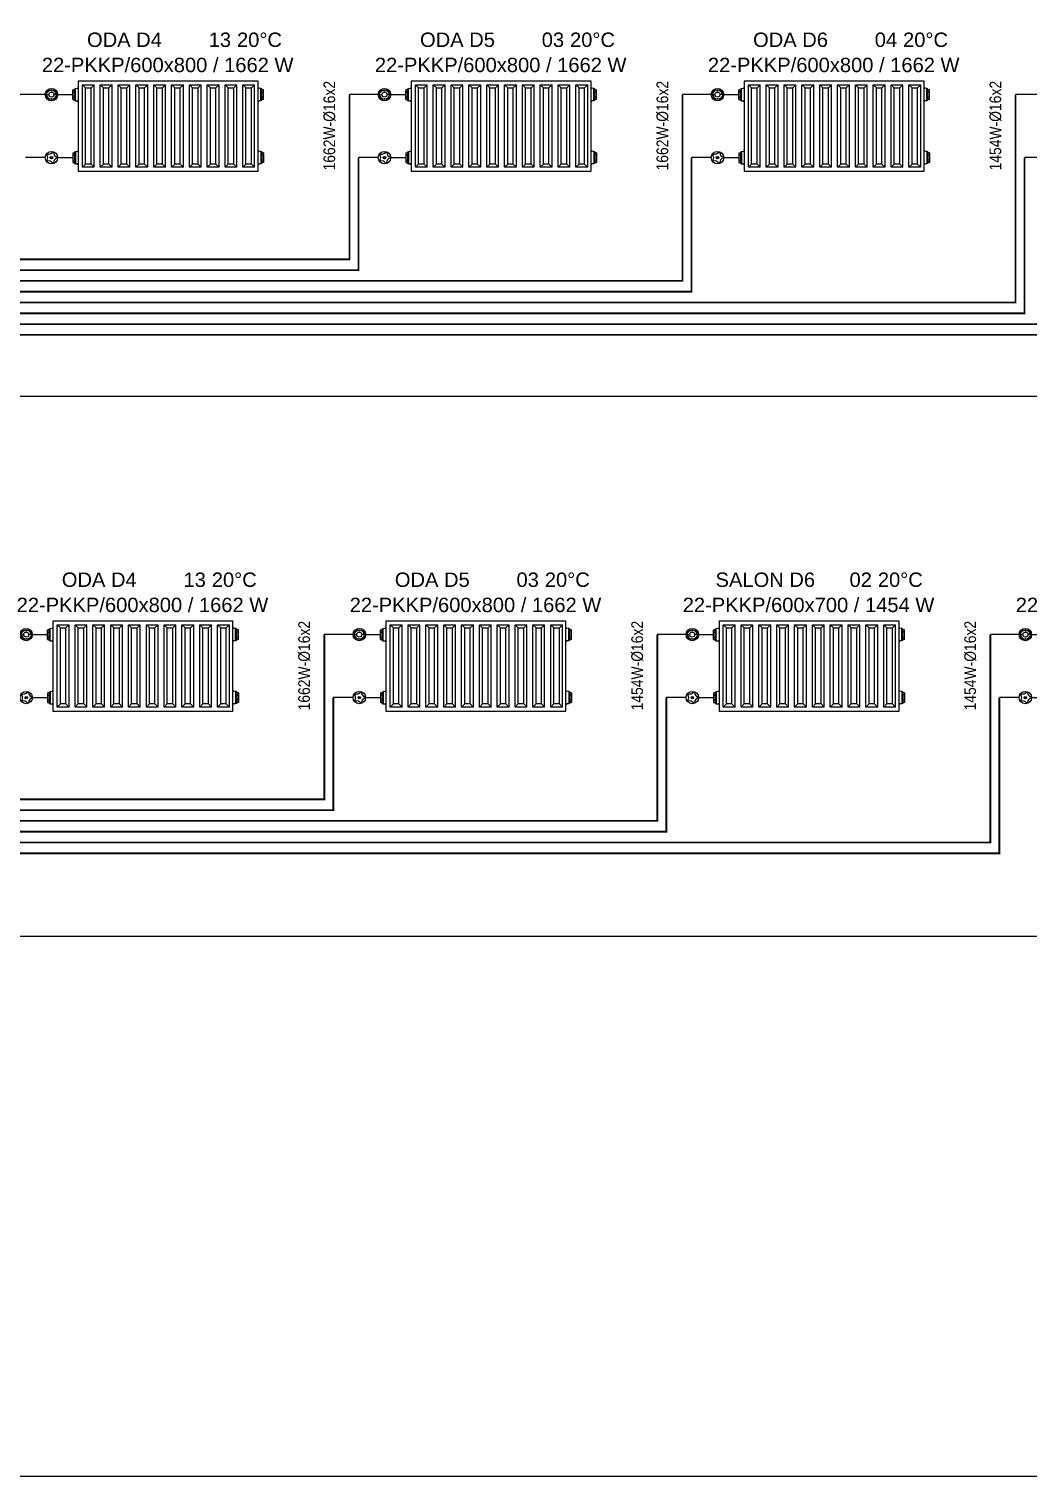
# Model space of a CAD drawing. Header units: centimetres. Extents: x -797 to 10101, y -12981 to 1521.
# Drawn here: x 5918 to 6473, y -4200 to -3396 of the extents above; entities that cross this region are included whole.
import ezdxf
from ezdxf.enums import TextEntityAlignment as Align

# ---------------------------------------------------------------- set-up
doc = ezdxf.new("R2010")
doc.units = ezdxf.units.CM
doc.linetypes.add('DASHED', pattern=[1.524, 1.27, -0.254])
doc.linetypes.add('ISITMA DONUS HATTI', pattern=[1.66, 1.57, -0.02, -0.07])
for name, color, linetype in [('MTY-ISITMA-DONUS-BORU', 30, 'ISITMA DONUS HATTI'), ('MTY-ISITMA-GIDIS-BORU', 10, 'Continuous'), ('MTY-RADYATÖR', 2, 'Continuous'), ('ROTAS-ISITMA-CAP', 41, 'Continuous'), ('ROTAS-ISITMA-DONUS', 30, 'DASHED'), ('ROTAS-ISITMA-GIDIS', 10, 'Continuous'), ('ROTAS-KAT-BANDI', 8, 'Continuous'), ('ROTAS-MASKE', 7, 'Continuous'), ('ROTAS-RADYATOR', 2, 'Continuous')]:
    doc.layers.add(name, color=color, linetype=linetype)
doc.styles.add('MTYCAPLT', font='arial.ttf', dxfattribs={"width": 0.65, "height": 1})
doc.styles.add('ROTAS', font='arial.ttf')

# ---------------------------------------------------------------- blocks, each defined once
blk = doc.blocks.new('MTY-RADYATOR KOLON')
at = {"layer": 'MTY-ISITMA-DONUS-BORU'}
for p, q in [((11, 22.5), (0, 22.5)), ((17.91, 22.5), (26.29, 22.5))]:
    blk.add_line(p, q, dxfattribs=at)
at = {"layer": 'MTY-ISITMA-GIDIS-BORU'}
for p, q in [((11, 57.5), (-5, 57.5)), ((17.91, 57.5), (26.29, 57.5))]:
    blk.add_line(p, q, dxfattribs=at)
at = {"layer": 'MTY-RADYATÖR', "color": 15}
for p, q in [((11.73, 57.5), (12.54, 57.5)), ((12.32, 58.39), (11.94, 58.54)), ((12.32, 56.61), (11.94, 56.46)), ((12.82, 59.14), (12.53, 59.42)), ((13.41, 60.01), (13.57, 59.64)), ((14.45, 60.22), (14.45, 59.41)), ((15.5, 60.01), (15.34, 59.64)), ((16.09, 59.14), (16.38, 59.42)), ((17.17, 57.5), (16.37, 57.5)), ((16.59, 58.39), (16.97, 58.54)), ((16.59, 56.61), (16.97, 56.46)), ((26.29, 60.16), (27.21, 60.16)), ((26.29, 58.83), (26.29, 60.16)), ((26.29, 58.83), (27.21, 58.83)), ((26.29, 56.17), (26.29, 58.83)), ((27.21, 60.16), (27.21, 60.72)), ((27.21, 60.72), (27.78, 60.72)), ((27.21, 58.83), (27.21, 60.16)), ((27.21, 56.17), (27.21, 58.83)), ((27.78, 60.95), (28.76, 61.02)), ((27.78, 60.72), (27.78, 60.95)), ((27.78, 54.28), (27.78, 60.72)), ((31.64, 17.21), (31.64, 63)), ((31.64, 63), (38.2, 63)), ((33.39, 61.25), (31.64, 63)), ((33.39, 18.96), (33.39, 61.25)), ((33.39, 61.25), (36.46, 61.25)), ((36.46, 61.25), (38.2, 63)), ((36.46, 18.96), (36.46, 61.25)), ((38.2, 17.21), (38.2, 63)), ((41.55, 17.21), (41.55, 63)), ((43.29, 61.25), (41.55, 63)), ((41.55, 63), (48.11, 63)), ((43.29, 18.96), (43.29, 61.25)), ((43.29, 61.25), (46.36, 61.25)), ((46.36, 61.25), (48.11, 63)), ((46.36, 18.96), (46.36, 61.25)), ((48.11, 17.21), (48.11, 63)), ((51.45, 17.21), (51.45, 63)), ((53.2, 61.25), (51.45, 63)), ((51.45, 63), (58.01, 63)), ((53.2, 18.96), (53.2, 61.25)), ((53.2, 61.25), (56.26, 61.25)), ((56.26, 61.25), (58.01, 63)), ((56.26, 18.96), (56.26, 61.25)), ((58.01, 17.21), (58.01, 63)), ((61.36, 17.21), (61.36, 63)), ((61.36, 63), (67.91, 63)), ((63.1, 61.25), (61.36, 63)), ((63.1, 18.96), (63.1, 61.25)), ((63.1, 61.25), (66.17, 61.25)), ((66.17, 61.25), (67.91, 63)), ((66.17, 18.96), (66.17, 61.25)), ((67.91, 17.21), (67.91, 63)), ((71.26, 17.21), (71.26, 63)), ((71.26, 63), (77.82, 63)), ((73, 61.25), (71.26, 63)), ((73, 18.96), (73, 61.25)), ((73, 61.25), (76.07, 61.25)), ((76.07, 61.25), (77.82, 63)), ((76.07, 18.96), (76.07, 61.25)), ((77.82, 17.21), (77.82, 63)), ((81.16, 17.21), (81.16, 63)), ((81.16, 63), (87.72, 63)), ((82.91, 61.25), (81.16, 63)), ((82.91, 18.96), (82.91, 61.25)), ((82.91, 61.25), (85.97, 61.25)), ((85.97, 61.25), (87.72, 63)), ((85.97, 18.96), (85.97, 61.25)), ((87.72, 17.21), (87.72, 63)), ((91.07, 17.21), (91.07, 63)), ((91.07, 63), (97.62, 63)), ((92.81, 61.25), (91.07, 63)), ((92.81, 18.96), (92.81, 61.25)), ((92.81, 61.25), (95.88, 61.25)), ((95.88, 61.25), (97.62, 63)), ((95.88, 18.96), (95.88, 61.25)), ((97.62, 17.21), (97.62, 63)), ((100.97, 17.21), (100.97, 63)), ((100.97, 63), (107.53, 63)), ((102.72, 61.25), (100.97, 63)), ((102.72, 18.96), (102.72, 61.25)), ((102.72, 61.25), (105.78, 61.25)), ((105.78, 61.25), (107.53, 63)), ((105.78, 18.96), (105.78, 61.25)), ((107.53, 17.21), (107.53, 63)), ((110.87, 17.21), (110.87, 63)), ((110.87, 63), (117.43, 63)), ((112.62, 61.25), (110.87, 63)), ((112.62, 18.96), (112.62, 61.25)), ((112.62, 61.25), (115.69, 61.25)), ((115.69, 61.25), (117.43, 63)), ((115.69, 18.96), (115.69, 61.25)), ((117.43, 17.21), (117.43, 63)), ((120.78, 17.21), (120.78, 63)), ((120.78, 63), (127.33, 63)), ((122.52, 61.25), (120.78, 63)), ((122.52, 18.96), (122.52, 61.25)), ((122.52, 61.25), (125.59, 61.25)), ((125.59, 61.25), (127.33, 63)), ((125.59, 18.96), (125.59, 61.25)), ((127.33, 17.21), (127.33, 63)), ((130.78, 60.95), (129.81, 61.02)), ((130.78, 60.72), (130.78, 60.95)), ((130.78, 54.28), (130.78, 60.72)), ((131.36, 60.72), (130.78, 60.72)), ((131.36, 60.16), (131.36, 60.72)), ((132.28, 60.16), (131.36, 60.16)), ((131.36, 58.83), (131.36, 60.16)), ((132.28, 58.83), (131.36, 58.83)), ((131.36, 56.17), (131.36, 58.83)), ((132.28, 58.83), (132.28, 60.16)), ((132.28, 56.17), (132.28, 58.83)), ((12.82, 55.86), (12.53, 55.58)), ((13.41, 54.99), (13.57, 55.36)), ((14.45, 54.78), (14.45, 55.59)), ((15.5, 54.99), (15.34, 55.36)), ((16.09, 55.86), (16.38, 55.58)), ((26.29, 56.17), (27.21, 56.17)), ((26.29, 54.84), (26.29, 56.17)), ((26.29, 54.84), (27.21, 54.84)), ((27.21, 54.84), (27.21, 56.17)), ((27.21, 54.28), (27.21, 54.84)), ((27.21, 54.28), (27.78, 54.28)), ((27.78, 54.05), (27.78, 54.28)), ((27.78, 54.05), (28.76, 53.98)), ((130.78, 54.05), (129.81, 53.98)), ((131.36, 54.28), (130.78, 54.28)), ((130.78, 54.05), (130.78, 54.28)), ((132.28, 56.17), (131.36, 56.17)), ((131.36, 54.84), (131.36, 56.17)), ((132.28, 54.84), (131.36, 54.84)), ((131.36, 54.28), (131.36, 54.84)), ((132.28, 54.84), (132.28, 56.17)), ((26.29, 25.16), (27.21, 25.16)), ((26.29, 25.16), (26.29, 23.83)), ((27.21, 25.72), (27.78, 25.72)), ((27.21, 25.72), (27.21, 25.16)), ((27.21, 25.16), (27.21, 23.83)), ((27.78, 25.95), (28.76, 26.02)), ((27.78, 25.95), (27.78, 25.72)), ((27.78, 25.72), (27.78, 19.28)), ((130.78, 25.95), (129.81, 26.02)), ((130.78, 25.95), (130.78, 25.72)), ((130.78, 25.72), (130.78, 19.28)), ((131.36, 25.72), (130.78, 25.72)), ((131.36, 25.72), (131.36, 25.16)), ((132.28, 25.16), (131.36, 25.16)), ((131.36, 25.16), (131.36, 23.83)), ((132.28, 25.16), (132.28, 23.83)), ((15.15, 22.5), (13.76, 22.5)), ((26.29, 23.83), (27.21, 23.83)), ((26.29, 23.83), (26.29, 21.17)), ((26.29, 21.17), (27.21, 21.17)), ((26.29, 21.17), (26.29, 19.84)), ((26.29, 19.84), (27.21, 19.84)), ((27.21, 23.83), (27.21, 21.17)), ((27.21, 21.17), (27.21, 19.84)), ((27.21, 19.84), (27.21, 19.28)), ((27.21, 19.28), (27.78, 19.28)), ((27.78, 19.28), (27.78, 19.05)), ((27.78, 19.05), (28.76, 18.98)), ((33.39, 18.96), (31.64, 17.21)), ((38.2, 17.21), (31.64, 17.21)), ((36.46, 18.96), (33.39, 18.96)), ((36.46, 18.96), (38.2, 17.21)), ((43.29, 18.96), (41.55, 17.21)), ((48.11, 17.21), (41.55, 17.21)), ((46.36, 18.96), (43.29, 18.96)), ((46.36, 18.96), (48.11, 17.21)), ((53.2, 18.96), (51.45, 17.21)), ((58.01, 17.21), (51.45, 17.21)), ((56.26, 18.96), (53.2, 18.96)), ((56.26, 18.96), (58.01, 17.21)), ((63.1, 18.96), (61.36, 17.21)), ((67.91, 17.21), (61.36, 17.21)), ((66.17, 18.96), (63.1, 18.96)), ((66.17, 18.96), (67.91, 17.21)), ((73, 18.96), (71.26, 17.21)), ((77.82, 17.21), (71.26, 17.21)), ((76.07, 18.96), (73, 18.96)), ((76.07, 18.96), (77.82, 17.21)), ((82.91, 18.96), (81.16, 17.21)), ((87.72, 17.21), (81.16, 17.21)), ((85.97, 18.96), (82.91, 18.96)), ((85.97, 18.96), (87.72, 17.21)), ((92.81, 18.96), (91.07, 17.21)), ((97.62, 17.21), (91.07, 17.21)), ((95.88, 18.96), (92.81, 18.96)), ((95.88, 18.96), (97.62, 17.21)), ((102.72, 18.96), (100.97, 17.21)), ((107.53, 17.21), (100.97, 17.21)), ((105.78, 18.96), (102.72, 18.96)), ((105.78, 18.96), (107.53, 17.21)), ((112.62, 18.96), (110.87, 17.21)), ((117.43, 17.21), (110.87, 17.21)), ((115.69, 18.96), (112.62, 18.96)), ((115.69, 18.96), (117.43, 17.21)), ((122.52, 18.96), (120.78, 17.21)), ((127.33, 17.21), (120.78, 17.21)), ((125.59, 18.96), (122.52, 18.96)), ((125.59, 18.96), (127.33, 17.21)), ((130.78, 19.05), (129.81, 18.98)), ((130.78, 19.28), (130.78, 19.05)), ((131.36, 19.28), (130.78, 19.28)), ((132.28, 23.83), (131.36, 23.83)), ((131.36, 23.83), (131.36, 21.17)), ((132.28, 21.17), (131.36, 21.17)), ((131.36, 21.17), (131.36, 19.84)), ((132.28, 19.84), (131.36, 19.84)), ((131.36, 19.84), (131.36, 19.28)), ((132.28, 23.83), (132.28, 21.17)), ((132.28, 21.17), (132.28, 19.84))]:
    blk.add_line(p, q, dxfattribs=at)
blk.add_lwpolyline([(129.28, 65), (29.28, 65), (29.28, 15), (129.28, 15)], close=True, dxfattribs=at)
for centre, radius in [((14.45, 57.5), 3.45), ((14.45, 57.5), 2.72), ((14.45, 57.5), 1.41), ((14.45, 22.5), 3.45), ((14.45, 22.5), 0.697)]:
    blk.add_circle(centre, radius, dxfattribs=at)
for centre, radius, start, end in [((28.72, 61.59), 0.575, 274, 350), ((129.85, 61.59), 0.575, 190, 266), ((28.72, 53.41), 0.575, 10, 86), ((129.85, 53.41), 0.575, 94, 170), ((12.56, 23.88), 0.622, 108, 180), ((12.51, 28.48), 4.01, 267.95709, 308.04291), ((15.18, 24.73), 0.622, 36, 108), ((18.46, 25.41), 2.8, 186.53646, 245.46354), ((28.72, 26.59), 0.575, 274, 350), ((129.85, 26.59), 0.575, 190, 266), ((10.28, 22.5), 2.15, 320.25319, 39.74681), ((12.56, 21.12), 0.622, 180, 252), ((13.06, 18.2), 2.44, 37.61136, 106.38864), ((15.18, 20.27), 0.622, 252, 324), ((18.28, 19.72), 2.6, 112.11155, 175.88845), ((16.79, 22.5), 0.622, 324, 36), ((28.72, 18.41), 0.575, 10, 86), ((129.85, 18.41), 0.575, 94, 170)]:
    blk.add_arc(centre, radius, start, end, dxfattribs=at)
at = {"layer": 'MTY-RADYATÖR', "color": 2, "style": 'MTYCAPLT', "width": 0.65}
for tag, p, height in [('MAHAL_001', (63.47, 86), 10), ('RAD_001', (69.58, 72.5), 10), ('NO_001', (33.87, 42.17), 15), ('DERECE_001', (86.3, 32.45), 10)]:
    blk.add_attdef(tag, p, '', height=height, dxfattribs=at)

msp = doc.modelspace()

# ---------------------------------------------------------------- linework, layer by layer
at = {"layer": 'ROTAS-ISITMA-DONUS', "ltscale": 12, "const_width": 1}
for points in [[(5164, -3465), (5164, -3566), (6656, -3566), (6656, -3467.5)], [(5178, -3465), (5178, -3554), (6471, -3554), (6471, -3467.5)], [(5192, -3465), (5192, -3542), (6286, -3542), (6286, -3467.5)], [(5206, -3465), (5206, -3530), (6101, -3530), (6101, -3467.5)], [(5164, -3765), (5164, -3854), (6457, -3854), (6457, -3767.5)], [(5178, -3765), (5178, -3842), (6272, -3842), (6272, -3767.5)], [(5192, -3765), (5192, -3830), (6087, -3830), (6087, -3767.5)]]:
    msp.add_lwpolyline(points, dxfattribs=at)
at = {"layer": 'ROTAS-ISITMA-GIDIS', "const_width": 1}
for points in [[(5170, -3465), (5170, -3560), (6651, -3560), (6651, -3432.5)], [(5184, -3465), (5184, -3548), (6466, -3548), (6466, -3432.5)], [(5198, -3465), (5198, -3536), (6281, -3536), (6281, -3432.5)], [(5212, -3465), (5212, -3524), (6096, -3524), (6096, -3432.5)], [(5170, -3765), (5170, -3848), (6452, -3848), (6452, -3732.5)], [(5184, -3765), (5184, -3836), (6267, -3836), (6267, -3732.5)], [(5198, -3765), (5198, -3824), (6082, -3824), (6082, -3732.5)]]:
    msp.add_lwpolyline(points, dxfattribs=at)
at = {"layer": 'ROTAS-KAT-BANDI'}
for points in [[(2000, -3600), (7400, -3600)], [(2000, -3900), (7400, -3900)], [(2000, -4200), (7400, -4200)]]:
    msp.add_lwpolyline(points, dxfattribs=at)

# ---------------------------------------------------------------- block references
at = {"layer": 'ROTAS-RADYATOR'}
ref = msp.add_blockref('MTY-RADYATOR KOLON', (6471, -3490), dxfattribs=at)
ref.add_attrib('RAD_001', '22-PKKP/600x700 / 1454 W', dxfattribs={"layer": 'MTY-RADYATÖR', "color": 2, "height": 8, "style": 'MTYCAPLT'}).set_placement((6550, -3416), align=Align.MIDDLE_CENTER)
ref.add_attrib('NO_001', '02', dxfattribs={"layer": 'MTY-RADYATÖR', "color": 2, "height": 8, "style": 'MTYCAPLT'}).set_placement((6579, -3402), align=Align.MIDDLE_CENTER)
ref.add_attrib('DERECE_001', '20°C', dxfattribs={"layer": 'MTY-RADYATÖR', "color": 2, "height": 8, "style": 'MTYCAPLT'}).set_placement((6601, -3402), align=Align.MIDDLE_CENTER)
ref.add_attrib('MAHAL_001', 'SALON D7', dxfattribs={"layer": 'MTY-RADYATÖR', "color": 2, "height": 8, "style": 'MTYCAPLT'}).set_placement((6526, -3402), align=Align.MIDDLE_CENTER)
ref = msp.add_blockref('MTY-RADYATOR KOLON', (6457, -3790), dxfattribs=at)
ref.add_attrib('RAD_001', '22-PKKP/600x700 / 1454 W', dxfattribs={"layer": 'MTY-RADYATÖR', "color": 2, "height": 8, "style": 'MTYCAPLT'}).set_placement((6536, -3716), align=Align.MIDDLE_CENTER)
ref.add_attrib('NO_001', '02', dxfattribs={"layer": 'MTY-RADYATÖR', "color": 2, "height": 8, "style": 'MTYCAPLT'}).set_placement((6565, -3702), align=Align.MIDDLE_CENTER)
ref.add_attrib('DERECE_001', '20°C', dxfattribs={"layer": 'MTY-RADYATÖR', "color": 2, "height": 8, "style": 'MTYCAPLT'}).set_placement((6587, -3702), align=Align.MIDDLE_CENTER)
ref.add_attrib('MAHAL_001', 'SALON D7', dxfattribs={"layer": 'MTY-RADYATÖR', "color": 2, "height": 8, "style": 'MTYCAPLT'}).set_placement((6512, -3702), align=Align.MIDDLE_CENTER)

# ---------------------------------------------------------------- wipeouts: each hides what was drawn before it
for points in [[(5933.4, -3422), (6052.6, -3422), (6052.6, -3410), (5933.4, -3410)], [(6118.4, -3422), (6237.6, -3422), (6237.6, -3410), (6118.4, -3410)], [(6303.4, -3422), (6422.6, -3422), (6422.6, -3410), (6303.4, -3410)], [(5919.4, -3722), (6038.6, -3722), (6038.6, -3710), (5919.4, -3710)], [(6104.4, -3722), (6223.6, -3722), (6223.6, -3710), (6104.4, -3710)], [(6289.4, -3722), (6408.6, -3722), (6408.6, -3710), (6289.4, -3710)]]:
    msp.add_wipeout(points).dxf.layer = 'ROTAS-MASKE'

# ---------------------------------------------------------------- next in the draw order: wipeouts: each hides what was drawn before it
for points in [[(5952.6, -3408), (5985.4, -3408), (5985.4, -3396), (5952.6, -3396)], [(6015.2, -3408), (6028.8, -3408), (6028.8, -3396), (6015.2, -3396)], [(6137.6, -3408), (6170.4, -3408), (6170.4, -3396), (6137.6, -3396)], [(6200.2, -3408), (6213.8, -3408), (6213.8, -3396), (6200.2, -3396)], [(6322.6, -3408), (6355.4, -3408), (6355.4, -3396), (6322.6, -3396)], [(6385.2, -3408), (6398.8, -3408), (6398.8, -3396), (6385.2, -3396)], [(6091.62, -3471.23), (6091.62, -3431.52), (6081.88, -3431.52), (6081.88, -3471.23)], [(6276.62, -3471.23), (6276.62, -3431.52), (6266.88, -3431.52), (6266.88, -3471.23)], [(6461.62, -3471.23), (6461.62, -3431.52), (6451.88, -3431.52), (6451.88, -3471.23)], [(5938.6, -3708), (5971.4, -3708), (5971.4, -3696), (5938.6, -3696)], [(6001.2, -3708), (6014.8, -3708), (6014.8, -3696), (6001.2, -3696)], [(6123.6, -3708), (6156.4, -3708), (6156.4, -3696), (6123.6, -3696)], [(6186.2, -3708), (6199.8, -3708), (6199.8, -3696), (6186.2, -3696)], [(6303.8, -3708), (6346.2, -3708), (6346.2, -3696), (6303.8, -3696)], [(6371.2, -3708), (6384.8, -3708), (6384.8, -3696), (6371.2, -3696)], [(6077.62, -3771.23), (6077.62, -3731.52), (6067.88, -3731.52), (6067.88, -3771.23)], [(6262.62, -3771.23), (6262.62, -3731.52), (6252.88, -3731.52), (6252.88, -3771.23)], [(6447.62, -3771.23), (6447.62, -3731.52), (6437.88, -3731.52), (6437.88, -3771.23)]]:
    msp.add_wipeout(points).dxf.layer = 'ROTAS-MASKE'

# ---------------------------------------------------------------- next in the draw order: texts
at = {"layer": 'ROTAS-ISITMA-CAP', "style": 'ROTAS', "width": 0.85}
for s, p in [('1662W-Ø16x2', (6090, -3449.75)), ('1662W-Ø16x2', (6275, -3449.75)), ('1454W-Ø16x2', (6460, -3449.75)), ('1662W-Ø16x2', (6076, -3749.75)), ('1454W-Ø16x2', (6261, -3749.75)), ('1454W-Ø16x2', (6446, -3749.75))]:
    msp.add_text(s, height=6.5, rotation=90, dxfattribs=at).set_placement(p, align=Align.BOTTOM_CENTER)

# ---------------------------------------------------------------- next in the draw order: wipeouts: each hides what was drawn before it
for points in [[(6032.4, -3408), (6055.6, -3408), (6055.6, -3396), (6032.4, -3396)], [(6217.4, -3408), (6240.6, -3408), (6240.6, -3396), (6217.4, -3396)], [(6402.4, -3408), (6425.6, -3408), (6425.6, -3396), (6402.4, -3396)], [(6018.4, -3708), (6041.6, -3708), (6041.6, -3696), (6018.4, -3696)], [(6203.4, -3708), (6226.6, -3708), (6226.6, -3696), (6203.4, -3696)], [(6388.4, -3708), (6411.6, -3708), (6411.6, -3696), (6388.4, -3696)]]:
    msp.add_wipeout(points).dxf.layer = 'ROTAS-MASKE'

# ---------------------------------------------------------------- next in the draw order: block references
at = {"layer": 'ROTAS-RADYATOR'}
ref = msp.add_blockref('MTY-RADYATOR KOLON', (5916, -3490), dxfattribs=at)
ref.add_attrib('RAD_001', '22-PKKP/600x800 / 1662 W', dxfattribs={"layer": 'MTY-RADYATÖR', "color": 2, "height": 8, "style": 'MTYCAPLT'}).set_placement((5995, -3416), align=Align.MIDDLE_CENTER)
ref.add_attrib('NO_001', '13', dxfattribs={"layer": 'MTY-RADYATÖR', "color": 2, "height": 8, "style": 'MTYCAPLT'}).set_placement((6024, -3402), align=Align.MIDDLE_CENTER)
ref.add_attrib('DERECE_001', '20°C', dxfattribs={"layer": 'MTY-RADYATÖR', "color": 2, "height": 8, "style": 'MTYCAPLT'}).set_placement((6046, -3402), align=Align.MIDDLE_CENTER)
ref.add_attrib('MAHAL_001', 'ODA D4', dxfattribs={"layer": 'MTY-RADYATÖR', "color": 2, "height": 8, "style": 'MTYCAPLT'}).set_placement((5971, -3402), align=Align.MIDDLE_CENTER)
ref = msp.add_blockref('MTY-RADYATOR KOLON', (6101, -3490), dxfattribs=at)
ref.add_attrib('RAD_001', '22-PKKP/600x800 / 1662 W', dxfattribs={"layer": 'MTY-RADYATÖR', "color": 2, "height": 8, "style": 'MTYCAPLT'}).set_placement((6180, -3416), align=Align.MIDDLE_CENTER)
ref.add_attrib('NO_001', '03', dxfattribs={"layer": 'MTY-RADYATÖR', "color": 2, "height": 8, "style": 'MTYCAPLT'}).set_placement((6209, -3402), align=Align.MIDDLE_CENTER)
ref.add_attrib('DERECE_001', '20°C', dxfattribs={"layer": 'MTY-RADYATÖR', "color": 2, "height": 8, "style": 'MTYCAPLT'}).set_placement((6231, -3402), align=Align.MIDDLE_CENTER)
ref.add_attrib('MAHAL_001', 'ODA D5', dxfattribs={"layer": 'MTY-RADYATÖR', "color": 2, "height": 8, "style": 'MTYCAPLT'}).set_placement((6156, -3402), align=Align.MIDDLE_CENTER)
ref = msp.add_blockref('MTY-RADYATOR KOLON', (6286, -3490), dxfattribs=at)
ref.add_attrib('RAD_001', '22-PKKP/600x800 / 1662 W', dxfattribs={"layer": 'MTY-RADYATÖR', "color": 2, "height": 8, "style": 'MTYCAPLT'}).set_placement((6365, -3416), align=Align.MIDDLE_CENTER)
ref.add_attrib('NO_001', '04', dxfattribs={"layer": 'MTY-RADYATÖR', "color": 2, "height": 8, "style": 'MTYCAPLT'}).set_placement((6394, -3402), align=Align.MIDDLE_CENTER)
ref.add_attrib('DERECE_001', '20°C', dxfattribs={"layer": 'MTY-RADYATÖR', "color": 2, "height": 8, "style": 'MTYCAPLT'}).set_placement((6416, -3402), align=Align.MIDDLE_CENTER)
ref.add_attrib('MAHAL_001', 'ODA D6', dxfattribs={"layer": 'MTY-RADYATÖR', "color": 2, "height": 8, "style": 'MTYCAPLT'}).set_placement((6341, -3402), align=Align.MIDDLE_CENTER)
ref = msp.add_blockref('MTY-RADYATOR KOLON', (5902, -3790), dxfattribs=at)
ref.add_attrib('RAD_001', '22-PKKP/600x800 / 1662 W', dxfattribs={"layer": 'MTY-RADYATÖR', "color": 2, "height": 8, "style": 'MTYCAPLT'}).set_placement((5981, -3716), align=Align.MIDDLE_CENTER)
ref.add_attrib('NO_001', '13', dxfattribs={"layer": 'MTY-RADYATÖR', "color": 2, "height": 8, "style": 'MTYCAPLT'}).set_placement((6010, -3702), align=Align.MIDDLE_CENTER)
ref.add_attrib('DERECE_001', '20°C', dxfattribs={"layer": 'MTY-RADYATÖR', "color": 2, "height": 8, "style": 'MTYCAPLT'}).set_placement((6032, -3702), align=Align.MIDDLE_CENTER)
ref.add_attrib('MAHAL_001', 'ODA D4', dxfattribs={"layer": 'MTY-RADYATÖR', "color": 2, "height": 8, "style": 'MTYCAPLT'}).set_placement((5957, -3702), align=Align.MIDDLE_CENTER)
ref = msp.add_blockref('MTY-RADYATOR KOLON', (6087, -3790), dxfattribs=at)
ref.add_attrib('RAD_001', '22-PKKP/600x800 / 1662 W', dxfattribs={"layer": 'MTY-RADYATÖR', "color": 2, "height": 8, "style": 'MTYCAPLT'}).set_placement((6166, -3716), align=Align.MIDDLE_CENTER)
ref.add_attrib('NO_001', '03', dxfattribs={"layer": 'MTY-RADYATÖR', "color": 2, "height": 8, "style": 'MTYCAPLT'}).set_placement((6195, -3702), align=Align.MIDDLE_CENTER)
ref.add_attrib('DERECE_001', '20°C', dxfattribs={"layer": 'MTY-RADYATÖR', "color": 2, "height": 8, "style": 'MTYCAPLT'}).set_placement((6217, -3702), align=Align.MIDDLE_CENTER)
ref.add_attrib('MAHAL_001', 'ODA D5', dxfattribs={"layer": 'MTY-RADYATÖR', "color": 2, "height": 8, "style": 'MTYCAPLT'}).set_placement((6142, -3702), align=Align.MIDDLE_CENTER)
ref = msp.add_blockref('MTY-RADYATOR KOLON', (6272, -3790), dxfattribs=at)
ref.add_attrib('RAD_001', '22-PKKP/600x700 / 1454 W', dxfattribs={"layer": 'MTY-RADYATÖR', "color": 2, "height": 8, "style": 'MTYCAPLT'}).set_placement((6351, -3716), align=Align.MIDDLE_CENTER)
ref.add_attrib('NO_001', '02', dxfattribs={"layer": 'MTY-RADYATÖR', "color": 2, "height": 8, "style": 'MTYCAPLT'}).set_placement((6380, -3702), align=Align.MIDDLE_CENTER)
ref.add_attrib('DERECE_001', '20°C', dxfattribs={"layer": 'MTY-RADYATÖR', "color": 2, "height": 8, "style": 'MTYCAPLT'}).set_placement((6402, -3702), align=Align.MIDDLE_CENTER)
ref.add_attrib('MAHAL_001', 'SALON D6', dxfattribs={"layer": 'MTY-RADYATÖR', "color": 2, "height": 8, "style": 'MTYCAPLT'}).set_placement((6327, -3702), align=Align.MIDDLE_CENTER)

doc.saveas('drawing.dxf')
